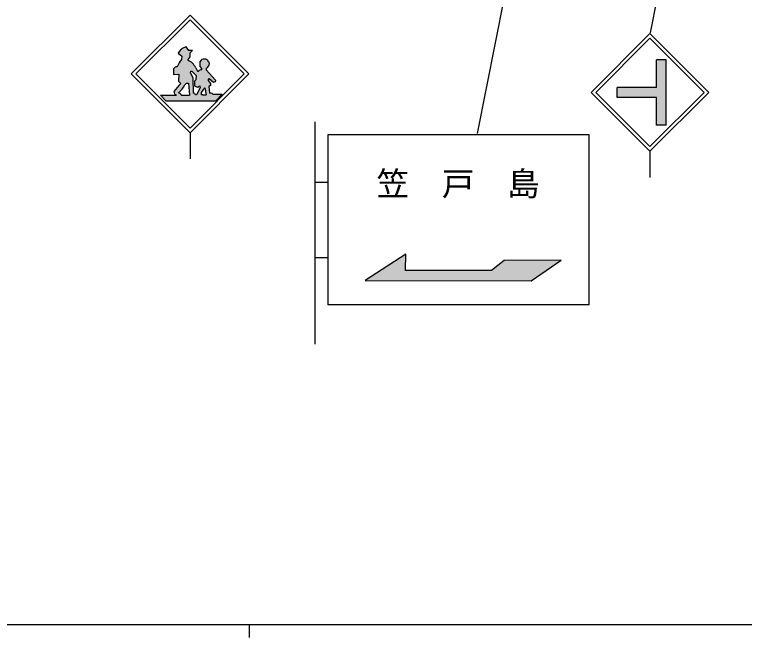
# Model space of a CAD drawing. Units: millimetres at full size, sheet at 1:1000; details may follow other scales. Extents: x 40000 to 680000, y 20000 to 380000.
# Drawn here: x 150066 to 205903, y 204000 to 251660 of the extents above; entities that cross this region are included whole.
import ezdxf
from ezdxf.enums import TextEntityAlignment as Align

# ---------------------------------------------------------------- set-up
doc = ezdxf.new("R2010")
doc.units = ezdxf.units.MM
doc.header["$LTSCALE"] = 1000
doc.layers.add('M-STR-STRC', color=7, linetype='Continuous', lineweight=25)
doc.layers.add('M-TTL-BAND', color=7, linetype='Continuous', lineweight=25)
doc.styles.add('ＭＳ ゴシック', font='')
doc.styles.get('ＭＳ ゴシック').set_extended_font_data('MS Gothic')

msp = doc.modelspace()

# ---------------------------------------------------------------- hatches: boundary and pattern name
at = {"layer": 'M-STR-STRC'}
for points in [[(163216, 246417), (163378, 246423), (163439, 245503), (163898, 245520), (163897, 245523), (163896, 245526), (163895, 245529), (163893, 245533), (163892, 245536), (163891, 245539), (163890, 245542), (163888, 245545), (163887, 245548), (163885, 245551), (163884, 245554), (163882, 245556), (163880, 245559), (163879, 245562), (163877, 245565), (163875, 245568), (163873, 245570), (163871, 245573), (163869, 245576), (163867, 245578), (163865, 245581), (163863, 245584), (163861, 245586), (163859, 245589), (163856, 245591), (163854, 245594), (163852, 245596), (163850, 245598), (163847, 245601), (163845, 245603), (163842, 245605), (163840, 245607), (163837, 245609), (163835, 245611), (163832, 245613), (163829, 245615), (163827, 245617), (163824, 245619), (163821, 245621), (163818, 245623), (163815, 245625), (163813, 245626), (163810, 245628), (163807, 245629), (163804, 245631), (163801, 245632), (163798, 245634), (163795, 245635), (163792, 245637), (163789, 245638), (163786, 245639), (163783, 245640), (163780, 245641), (163776, 245643), (163773, 245644), (163770, 245644), (163767, 245645), (163764, 245646), (163760, 245647), (163757, 245648), (163754, 245648), (163751, 245649), (163747, 245650), (163744, 245650), (163741, 245650), (163727, 246826), (163535, 247213), (163537, 247334), (163623, 247337), (163945, 246992), (163939, 246664), (163824, 246557), (163830, 246220), (163833, 246217), (163836, 246213), (163839, 246210), (163841, 246206), (163844, 246203), (163848, 246200), (163851, 246196), (163854, 246193), (163857, 246190), (163860, 246187), (163864, 246184), (163867, 246181), (163871, 246178), (163874, 246175), (163878, 246172), (163881, 246169), (163885, 246167), (163889, 246164), (163892, 246161), (163896, 246159), (163900, 246156), (163904, 246154), (163908, 246152), (163912, 246149), (163916, 246147), (163920, 246145), (163924, 246143), (163928, 246141), (163932, 246139), (163936, 246138), (163940, 246136), (163945, 246134), (163949, 246133), (163953, 246131), (163957, 246130), (163962, 246128), (163966, 246127), (163971, 246126), (163975, 246125), (163979, 246124), (163984, 246123), (163988, 246122), (163993, 246121), (163997, 246120), (164002, 246119), (164006, 246119), (164011, 246118), (164015, 246118), (164020, 246118), (164024, 246117), (164029, 246117), (164033, 246117), (164038, 246117), (164042, 246117), (164047, 246117), (164052, 246117), (164056, 246118), (164061, 246118), (164065, 246118), (164070, 246119), (164074, 246120), (164079, 246120), (164083, 246121), (164088, 246122), (164092, 246123), (164096, 246124), (164101, 246125), (164105, 246126), (164110, 246127), (164114, 246128), (164118, 246130), (164123, 246131), (164127, 246133), (164131, 246134), (164135, 246136), (164140, 246138), (164144, 246140), (164148, 246141), (164152, 246143), (164156, 246145), (164160, 246148), (164164, 246150), (164168, 246152), (164172, 246154), (164176, 246157), (164180, 246159), (164183, 246162), (164187, 246164), (164191, 246167), (164194, 246169), (164198, 246172), (164202, 246175), (164205, 246178), (164209, 246181), (164212, 246184), (164215, 246187), (164219, 246190), (164222, 246193), (164225, 246197), (164228, 246200), (164231, 246203), (164234, 246207), (164237, 246210), (164240, 246214), (164241, 246214), (164259, 246046), (163978, 245517), (164377, 245529), (164374, 245697), (164610, 246058), (164712, 245525), (165231, 245570), (165226, 245574), (165221, 245578), (165215, 245582), (165210, 245586), (165205, 245589), (165199, 245593), (165194, 245596), (165188, 245600), (165183, 245603), (165177, 245606), (165171, 245609), (165165, 245612), (165160, 245615), (165154, 245618), (165148, 245620), (165142, 245623), (165136, 245625), (165130, 245628), (165124, 245630), (165118, 245632), (165111, 245634), (165105, 245636), (165099, 245638), (165093, 245640), (165086, 245641), (165080, 245643), (165074, 245644), (165067, 245645), (165061, 245646), (165055, 245647), (165048, 245648), (165042, 245649), (165035, 245650), (165029, 245650), (165022, 245651), (165016, 245651), (165009, 245651), (165003, 245652), (164996, 245652), (164990, 245652), (164983, 245651), (164977, 245651), (164970, 245651), (164965, 245650), (164932, 246170), (165050, 246244), (165050, 246389), (164879, 246622), (164879, 246729), (164956, 246732), (165290, 246475), (165399, 246519), (165449, 246631), (164734, 247445), (164734, 247566), (164739, 247568), (164745, 247570), (164750, 247572), (164755, 247574), (164761, 247577), (164766, 247579), (164771, 247581), (164776, 247584), (164781, 247587), (164786, 247589), (164791, 247592), (164796, 247595), (164801, 247598), (164806, 247601), (164811, 247604), (164815, 247608), (164820, 247611), (164825, 247615), (164829, 247618), (164834, 247622), (164838, 247625), (164842, 247629), (164847, 247633), (164851, 247637), (164855, 247641), (164859, 247645), (164863, 247649), (164867, 247653), (164871, 247657), (164875, 247662), (164878, 247666), (164882, 247670), (164886, 247675), (164889, 247679), (164892, 247684), (164896, 247689), (164899, 247694), (164902, 247698), (164905, 247703), (164908, 247708), (164911, 247713), (164914, 247718), (164917, 247723), (164919, 247728), (164922, 247733), (164924, 247738), (164927, 247744), (164929, 247749), (164931, 247754), (164933, 247760), (164935, 247765), (164936, 247768), (164959, 247935), (164913, 248068), (164911, 248073), (164909, 248078), (164907, 248082), (164904, 248087), (164902, 248092), (164900, 248097), (164897, 248101), (164894, 248106), (164892, 248110), (164889, 248115), (164886, 248119), (164883, 248124), (164880, 248128), (164877, 248132), (164874, 248136), (164871, 248140), (164867, 248145), (164864, 248149), (164861, 248153), (164857, 248157), (164854, 248160), (164850, 248164), (164846, 248168), (164842, 248172), (164839, 248175), (164835, 248179), (164831, 248182), (164827, 248186), (164823, 248189), (164819, 248192), (164814, 248195), (164810, 248198), (164806, 248201), (164802, 248204), (164797, 248207), (164793, 248210), (164788, 248213), (164784, 248216), (164779, 248218), (164774, 248221), (164770, 248223), (164765, 248225), (164760, 248228), (164756, 248230), (164751, 248232), (164746, 248234), (164741, 248236), (164736, 248237), (164731, 248239), (164726, 248241), (164721, 248242), (164716, 248244), (164711, 248245), (164706, 248247), (164701, 248248), (164696, 248249), (164690, 248250), (164685, 248251), (164680, 248252), (164675, 248252), (164670, 248253), (164664, 248254), (164659, 248254), (164654, 248255), (164649, 248255), (164643, 248255), (164638, 248255), (164633, 248255), (164628, 248255), (164622, 248255), (164617, 248255), (164612, 248254), (164607, 248254), (164601, 248253), (164596, 248253), (164596, 248253), (164590, 248253), (164584, 248254), (164578, 248254), (164573, 248254), (164567, 248255), (164561, 248255), (164555, 248255), (164550, 248254), (164544, 248254), (164538, 248254), (164532, 248253), (164527, 248253), (164521, 248252), (164515, 248251), (164509, 248251), (164504, 248250), (164498, 248249), (164492, 248247), (164487, 248246), (164481, 248245), (164476, 248243), (164470, 248242), (164465, 248240), (164459, 248239), (164454, 248237), (164448, 248235), (164443, 248233), (164437, 248231), (164432, 248228), (164427, 248226), (164422, 248224), (164416, 248221), (164411, 248219), (164406, 248216), (164401, 248213), (164396, 248211), (164391, 248208), (164386, 248205), (164381, 248201), (164377, 248198), (164372, 248195), (164367, 248192), (164362, 248188), (164358, 248185), (164353, 248181), (164349, 248178), (164345, 248174), (164340, 248170), (164336, 248166), (164332, 248162), (164328, 248158), (164324, 248154), (164320, 248150), (164316, 248146), (164312, 248141), (164308, 248137), (164305, 248132), (164301, 248128), (164298, 248123), (164294, 248119), (164291, 248114), (164287, 248109), (164284, 248105), (164281, 248100), (164278, 248095), (164275, 248090), (164272, 248085), (164270, 248080), (164267, 248075), (164267, 248074), (164255, 247681), (164382, 247537), (164382, 247439), (164377, 247439), (164372, 247440), (164367, 247440), (164362, 247440), (164357, 247440), (164352, 247440), (164347, 247440), (164342, 247439), (164337, 247439), (164332, 247438), (164327, 247438), (164322, 247437), (164317, 247437), (164312, 247436), (164307, 247435), (164302, 247434), (164297, 247433), (164292, 247432), (164287, 247431), (164282, 247429), (164277, 247428), (164273, 247426), (164268, 247425), (164263, 247423), (164258, 247422), (164254, 247420), (164249, 247418), (164244, 247416), (164240, 247414), (164235, 247412), (164231, 247409), (164226, 247407), (164222, 247405), (164217, 247402), (164213, 247400), (164209, 247397), (164204, 247395), (164200, 247392), (164196, 247389), (164192, 247386), (164188, 247383), (164184, 247380), (164180, 247377), (164176, 247374), (164172, 247371), (164168, 247367), (164165, 247364), (164161, 247361), (164157, 247357), (164154, 247353), (164150, 247350), (164147, 247346), (164143, 247342), (164140, 247339), (164137, 247335), (164134, 247331), (164131, 247327), (164128, 247324), (164059, 247324), (163920, 247577), (163912, 247595), (163904, 247613), (163896, 247631), (163887, 247648), (163878, 247665), (163868, 247682), (163859, 247699), (163849, 247716), (163838, 247732), (163828, 247749), (163817, 247765), (163806, 247781), (163794, 247797), (163783, 247812), (163771, 247828), (163758, 247843), (163746, 247858), (163733, 247873), (163720, 247887), (163707, 247901), (163693, 247915), (163680, 247929), (163666, 247943), (163651, 247956), (163637, 247969), (163622, 247982), (163607, 247995), (163592, 248007), (163577, 248019), (163561, 248031), (163546, 248042), (163530, 248053), (163514, 248064), (163497, 248075), (163481, 248085), (163464, 248095), (163447, 248105), (163430, 248115), (163413, 248124), (163396, 248133), (163378, 248141), (163361, 248150), (163343, 248158), (163325, 248165), (163308, 248172), (163308, 248235), (163476, 248426), (163464, 248709), (163667, 248900), (163390, 248923), (163183, 249194), (163168, 249191), (163153, 249187), (163139, 249184), (163124, 249180), (163110, 249175), (163095, 249171), (163081, 249166), (163067, 249161), (163053, 249156), (163039, 249150), (163025, 249145), (163011, 249139), (162997, 249132), (162984, 249126), (162970, 249119), (162957, 249112), (162943, 249105), (162930, 249098), (162917, 249090), (162904, 249082), (162892, 249074), (162879, 249066), (162867, 249057), (162854, 249049), (162842, 249040), (162830, 249031), (162818, 249021), (162807, 249012), (162795, 249002), (162784, 248992), (162773, 248982), (162762, 248971), (162751, 248961), (162741, 248950), (162730, 248939), (162720, 248928), (162710, 248917), (162700, 248905), (162691, 248894), (162681, 248882), (162672, 248870), (162663, 248858), (162654, 248846), (162646, 248833), (162637, 248821), (162629, 248808), (162621, 248795), (162614, 248782), (162606, 248769), (162599, 248756), (162592, 248743), (162585, 248729), (162579, 248716), (162573, 248702), (162571, 248698), (162854, 248467), (162848, 248225), (162828, 248202), (162809, 248179), (162790, 248156), (162771, 248133), (162753, 248109), (162735, 248085), (162718, 248060), (162701, 248035), (162684, 248010), (162668, 247985), (162653, 247959), (162638, 247933), (162623, 247907), (162609, 247881), (162595, 247854), (162582, 247827), (162569, 247800), (162557, 247773), (162545, 247745), (162533, 247718), (162522, 247690), (162513, 247665), (162508, 247665), (162502, 247665), (162497, 247665), (162492, 247665), (162486, 247665), (162481, 247665), (162475, 247665), (162470, 247665), (162465, 247664), (162459, 247664), (162454, 247663), (162449, 247662), (162443, 247661), (162438, 247660), (162433, 247659), (162428, 247658), (162422, 247657), (162417, 247656), (162412, 247655), (162407, 247653), (162402, 247651), (162396, 247650), (162391, 247648), (162386, 247646), (162381, 247644), (162376, 247642), (162371, 247640), (162366, 247638), (162362, 247636), (162357, 247634), (162352, 247631), (162347, 247629), (162342, 247626), (162338, 247623), (162333, 247621), (162329, 247618), (162324, 247615), (162320, 247612), (162315, 247609), (162311, 247606), (162307, 247602), (162302, 247599), (162298, 247596), (162294, 247592), (162290, 247589), (162286, 247585), (162282, 247582), (162278, 247578), (162274, 247574), (162270, 247570), (162267, 247566), (162263, 247562), (162260, 247558), (162256, 247554), (162253, 247550), (162249, 247546), (162246, 247541), (162243, 247537), (162240, 247533), (162237, 247528), (162234, 247524), (162231, 247519), (162228, 247515), (162226, 247510), (162223, 247505), (162220, 247501), (162219, 247497), (162219, 247082), (162623, 247099), (162617, 246568), (162779, 246378), (162730, 246332), (162683, 246285), (162636, 246237), (162590, 246188), (162545, 246139), (162501, 246089), (162458, 246038), (162416, 245986), (162374, 245934), (162334, 245881), (162294, 245827), (162259, 245777), (162259, 245773), (162259, 245768), (162259, 245763), (162259, 245758), (162259, 245753), (162259, 245749), (162259, 245744), (162260, 245739), (162260, 245734), (162261, 245730), (162261, 245725), (162262, 245720), (162263, 245715), (162264, 245711), (162265, 245706), (162266, 245701), (162267, 245697), (162268, 245692), (162269, 245687), (162271, 245683), (162272, 245678), (162274, 245674), (162275, 245669), (162277, 245665), (162279, 245660), (162281, 245656), (162283, 245651), (162285, 245647), (162287, 245643), (162289, 245638), (162291, 245634), (162293, 245630), (162296, 245626), (162298, 245622), (162301, 245618), (162303, 245613), (162306, 245609), (162308, 245606), (162311, 245602), (162314, 245598), (162317, 245594), (162320, 245590), (162323, 245587), (162326, 245583), (162329, 245579), (162333, 245576), (162336, 245572), (162339, 245569), (162343, 245566), (162346, 245562), (162350, 245559), (162353, 245556), (162357, 245553), (162361, 245550), (162364, 245547), (162368, 245544), (162372, 245541), (162376, 245538), (162380, 245535), (162384, 245533), (162388, 245530), (162392, 245528), (162396, 245525), (162400, 245523), (162405, 245521), (162409, 245518), (162413, 245516), (162417, 245514), (162422, 245512), (162426, 245510), (162431, 245508), (162435, 245507), (162440, 245505), (162444, 245503), (162447, 245503), (162807, 245503), (162806, 245507), (162804, 245512), (162803, 245516), (162801, 245520), (162799, 245525), (162797, 245529), (162795, 245533), (162793, 245538), (162791, 245542), (162789, 245546), (162787, 245550), (162784, 245554), (162782, 245559), (162780, 245563), (162777, 245567), (162775, 245571), (162772, 245575), (162769, 245578), (162766, 245582), (162763, 245586), (162761, 245590), (162758, 245593), (162755, 245597), (162751, 245601), (162748, 245604), (162745, 245608), (162742, 245611), (162738, 245614), (162735, 245618), (162731, 245621), (162728, 245624), (162724, 245627), (162721, 245630), (162717, 245633), (162713, 245636), (162709, 245639), (162706, 245641), (162702, 245644), (162698, 245647), (162694, 245649), (162690, 245652), (162686, 245654), (162682, 245657), (162677, 245659), (162673, 245661), (162669, 245663), (162665, 245665), (162661, 245667), (162656, 245669), (162652, 245671), (162647, 245673), (162643, 245675), (162639, 245676), (162634, 245678), (162630, 245679), (162625, 245680), (162620, 245682), (162616, 245683), (162611, 245684), (162610, 245684), (162641, 245712), (162671, 245740), (162701, 245768), (162730, 245797), (162759, 245827), (162787, 245857), (162815, 245887), (162842, 245918), (162869, 245950), (162895, 245982), (162920, 246014), (162945, 246047), (162970, 246080), (162993, 246113), (163017, 246148), (163039, 246182), (163061, 246217), (163083, 246252), (163095, 246273)], [(196173, 246077), (199173, 246077), (199172, 248202), (199922, 248202), (199923, 243202), (199173, 243202), (199173, 245327), (196172, 245327)], [(165468, 245063), (165941, 245570), (165231, 245570), (164712, 245525), (164453, 245525), (164377, 245529), (163978, 245517), (163898, 245520), (163439, 245503), (162807, 245503), (162447, 245503), (161240, 245503), (161635, 245063)], [(176900, 231313), (179987, 233318), (179985, 232072), (186547, 232076), (187522, 232855), (191876, 232872), (189585, 231280)]]:
    msp.add_hatch(color=256, dxfattribs=at).paths.add_polyline_path(points)

# ---------------------------------------------------------------- linework, layer by layer
for p, q in [((191399, 272530), (185463, 242567)), ((202531, 270378), (198702, 250260)), ((158995, 247122), (163495, 251622)), ((167995, 247122), (163495, 251622)), ((159349, 247122), (163495, 251268)), ((167642, 247122), (163495, 251268)), ((194173, 245703), (198673, 250203)), ((203174, 245703), (198673, 250203)), ((194527, 245703), (198673, 249850)), ((202820, 245703), (198673, 249850)), ((163390, 248923), (163183, 249194)), ((162571, 248698), (162854, 248467)), ((163667, 248900), (163390, 248923)), ((163667, 248900), (163464, 248709)), ((163464, 248709), (163476, 248426)), ((162854, 248467), (162848, 248225)), ((163476, 248426), (163308, 248235)), ((163308, 248235), (163308, 248172)), ((164255, 247681), (164267, 248074)), ((164913, 248068), (164959, 247935)), ((164959, 247935), (164936, 247768)), ((199922, 248202), (199172, 248202)), ((199173, 246077), (199172, 248202)), ((199923, 243202), (199922, 248202)), ((162219, 247497), (162219, 247082)), ((163920, 247577), (164059, 247324)), ((164382, 247537), (164255, 247681)), ((164382, 247439), (164382, 247537)), ((164734, 247566), (164734, 247445)), ((164734, 247445), (165449, 246631)), ((158995, 247122), (163495, 242621)), ((159349, 247122), (163495, 242975)), ((162219, 247082), (162623, 247099)), ((162623, 247099), (162617, 246568)), ((163495, 242975), (167642, 247122)), ((163495, 242622), (167995, 247122)), ((163535, 247213), (163537, 247334)), ((163727, 246826), (163535, 247213)), ((163537, 247334), (163623, 247337)), ((163623, 247337), (163945, 246992)), ((163741, 245650), (163727, 246826)), ((163945, 246992), (163939, 246664)), ((164059, 247324), (164128, 247324)), ((162617, 246568), (162779, 246378)), ((163095, 246273), (163216, 246417)), ((163216, 246417), (163378, 246423)), ((163378, 246423), (163439, 245503)), ((163939, 246664), (163824, 246557)), ((163824, 246557), (163830, 246220)), ((164956, 246732), (164879, 246729)), ((164879, 246729), (164879, 246622)), ((164879, 246622), (165050, 246389)), ((165050, 246244), (164932, 246170)), ((165290, 246475), (164956, 246732)), ((165050, 246389), (165050, 246244)), ((165399, 246519), (165290, 246475)), ((165449, 246631), (165399, 246519)), ((164259, 246046), (163978, 245517)), ((164241, 246214), (164259, 246046)), ((164374, 245697), (164610, 246058)), ((164377, 245529), (164374, 245697)), ((164610, 246058), (164712, 245525)), ((164932, 246170), (164965, 245650)), ((194173, 245703), (198673, 241202)), ((194527, 245703), (198673, 241556)), ((196172, 245327), (196173, 246077)), ((199173, 246077), (196173, 246077)), ((198673, 241556), (202820, 245703)), ((198674, 241203), (203174, 245703)), ((161240, 245503), (162447, 245503)), ((161240, 245503), (161635, 245063)), ((162807, 245503), (163439, 245503)), ((163978, 245517), (163898, 245520)), ((164453, 245525), (164377, 245529)), ((164453, 245525), (164712, 245525)), ((165231, 245570), (165941, 245570)), ((165941, 245570), (165468, 245063)), ((199173, 245327), (196172, 245327)), ((199173, 243202), (199173, 245327)), ((161635, 245063), (165468, 245063)), ((173030, 243452), (173030, 226452)), ((199923, 243202), (199173, 243202)), ((163495, 242622), (163495, 240622)), ((174030, 242452), (174030, 229452)), ((194030, 242452), (174030, 242452)), ((194030, 229452), (194030, 242452)), ((198673, 241202), (198673, 239202)), ((173030, 238827), (174030, 238827)), ((173030, 233077), (174030, 233077)), ((179987, 233318), (176900, 231313)), ((179985, 232072), (179987, 233318)), ((187522, 232855), (186547, 232076)), ((191876, 232872), (187522, 232855)), ((189585, 231280), (191876, 232872)), ((186547, 232076), (179985, 232072)), ((176900, 231313), (189585, 231280)), ((194030, 229452), (174030, 229452))]:
    msp.add_line(p, q, dxfattribs=at)
for centre, radius, start, end in [((163361, 248349), 863, 101.9099, 156.1964), ((164128, 247079), 1718, 138.177, 160.0693), ((162895, 247134), 1117, 23.3704, 68.2743), ((164561, 247925), 330, 83.9547, 153.1252), ((164634, 247954), 301, 22.2462, 97.3706), ((162493, 247357), 308, 86.2887, 152.9588), ((164359, 247151), 288, 85.5239, 143.364), ((164626, 247876), 329, 289.2307, 340.7693), ((165396, 243588), 3825, 133.1717, 145.0835), ((161054, 247460), 2360, 311.2307, 329.8244), ((162533, 245763), 275, 177.0124, 251.5462), ((164038, 246377), 260, 217.0473, 321.304), ((162549, 245420), 271, 17.681, 76.9396), ((163717, 245462), 190, 17.796, 82.5977), ((164999, 245280), 372, 51.3552, 95.2346)]:
    msp.add_arc(centre, radius, start, end, dxfattribs=at)
at = {"layer": 'M-TTL-BAND'}
for p, q in [((40000, 205000), (579000, 205000)), ((168000, 205000), (168000, 204000))]:
    msp.add_line(p, q, dxfattribs=at)

# ---------------------------------------------------------------- texts
at = {"layer": 'M-STR-STRC', "style": 'ＭＳ ゴシック'}
msp.add_text('笠\u3000戸\u3000島', height=1833, dxfattribs=at).set_placement((177753, 237253), align=Align.BOTTOM_LEFT)

doc.saveas('drawing.dxf')
